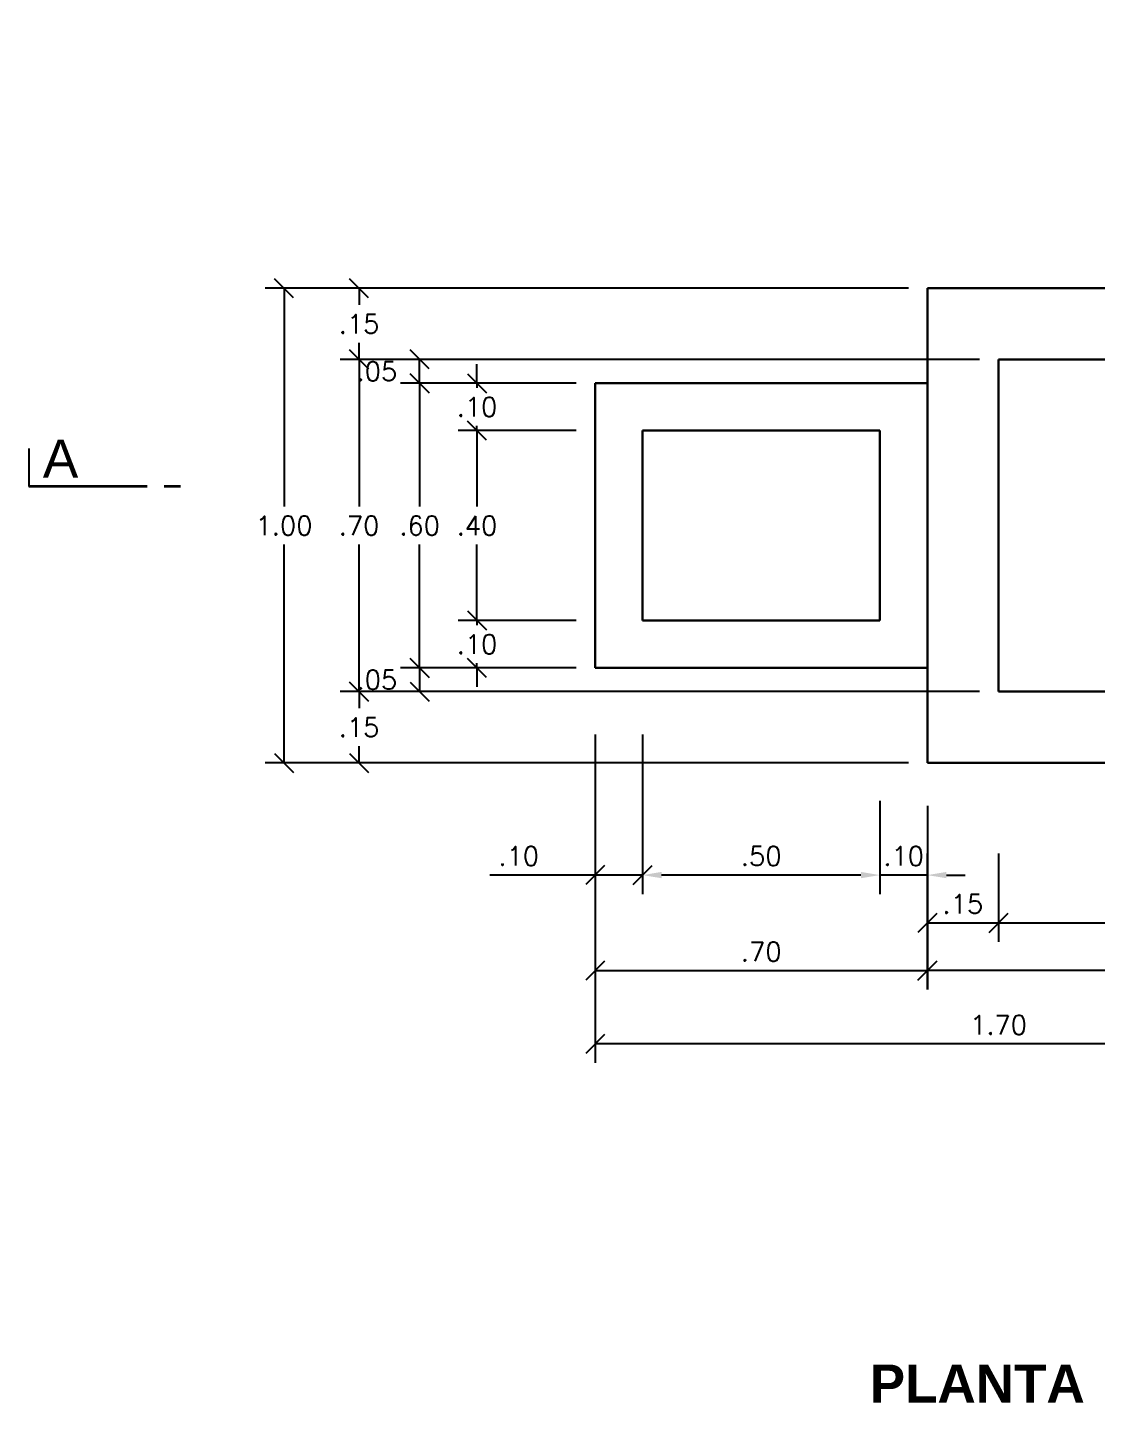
# Model space of a CAD drawing. Header units: millimetres. Extents: x 147.1 to 162.6, y 184.3 to 191.9.
# Drawn here: x 147.08 to 149.335, y 188.17 to 191.067 of the extents above; entities that cross this region are included whole.
import ezdxf
from ezdxf.enums import TextEntityAlignment as Align

# ---------------------------------------------------------------- set-up
doc = ezdxf.new("R2010")
doc.units = ezdxf.units.MM
doc.header["$PDMODE"] = 35
doc.linetypes.add('CENTER', pattern=[50.8, 31.75, -6.35, 6.35, -6.35])
doc.linetypes.add('HIDDEN', pattern=[9.525, 6.35, -3.175])
for name, color, linetype, lineweight in [('CASCO', 160, 'Continuous', 30), ('g-acotado', 9, 'Continuous', 15), ('g-ejes', 9, 'CENTER', 18)]:
    doc.layers.add(name, color=color, linetype=linetype, lineweight=lineweight)
doc.layers.add('g-textos-titulos', color=4, linetype='Continuous')
doc.styles.add('01COTAS', font='romans.shx')
doc.styles.add('20-TITULO', font='arialbd.ttf', dxfattribs={"height": 0.08})
doc.styles.add('ARIAL', font='arial.ttf', dxfattribs={"height": 0.06})
doc.dimstyles.new('DIM-20-CORTE', dxfattribs={"dimscale": 0.02, "dimtxt": 2, "dimasz": 2, "dimexe": 2, "dimexo": 2, "dimgap": 1, "dimtad": 1, "dimtih": 1, "dimtoh": 1, "dimzin": 4, "dimdsep": 46, "dimtxsty": '01COTAS', "dimblk": 'OBLIQUE', "dimcen": 25, "dimclrd": 7, "dimclre": 20, "dimclrt": 7, "dimazin": 0, "dimtfac": 1, "dimtmove": 2, "dimatfit": 3, "dimfxl": 1, "dimtolj": 1, "dimtzin": 0, "dimarcsym": 0})
doc.dimstyles.new('DIM-20-PLANTA', dxfattribs={"dimscale": 0.02, "dimtxt": 2, "dimasz": 2, "dimexe": 2, "dimexo": 2, "dimgap": 1, "dimtad": 1, "dimzin": 4, "dimdsep": 46, "dimtxsty": '01COTAS', "dimcen": 25, "dimclrd": 252, "dimclre": 252, "dimclrt": 7, "dimadec": 0, "dimazin": 0, "dimtfac": 1, "dimtmove": 2, "dimatfit": 3, "dimfxl": 1, "dimtolj": 1, "dimtzin": 0, "dimarcsym": 0})

# ---------------------------------------------------------------- blocks, each defined once
blk = doc.blocks.new('_Oblique')
at = {"color": 0, "linetype": 'ByBlock', "lineweight": -2}
blk.add_line((-0.5, -0.5), (0.5, 0.5), dxfattribs=at)
blk = doc.blocks.new('*D52')
at = {"layer": 'DEFPOINTS', "color": 0, "transparency": 16777216}
for p in [(148.2764, 189.6178), (148.3764, 189.6178), (148.3764, 189.2813)]:
    blk.add_point(p, dxfattribs=at)
at = {"layer": 'g-acotado', "color": 20, "lineweight": -2, "transparency": 16777216}
for p, q in [((148.2764, 189.5778), (148.2764, 189.2413)), ((148.3764, 189.5778), (148.3764, 189.2413))]:
    blk.add_line(p, q, dxfattribs=at)
at = {"layer": 'g-acotado', "color": 7, "lineweight": -2, "transparency": 16777216}
for p, q in [((148.2764, 189.2813), (148.0545, 189.2813)), ((148.3764, 189.2813), (148.2764, 189.2813))]:
    blk.add_line(p, q, dxfattribs=at)
at = {"layer": 'g-acotado', "color": 7, "lineweight": -2, "transparency": 16777216, "xscale": 0.04, "yscale": 0.04, "zscale": 0.04, "rotation": 180}
blk.add_blockref('_Oblique', (148.2764, 189.2813), dxfattribs=at)
at = {"layer": 'g-acotado', "color": 7, "lineweight": -2, "transparency": 16777216, "xscale": 0.04, "yscale": 0.04, "zscale": 0.04}
blk.add_blockref('_Oblique', (148.3764, 189.2813), dxfattribs=at)
at = {"layer": 'g-acotado', "color": 7, "transparency": 16777216, "insert": (148.1154, 189.3213), "char_height": 0.04, "attachment_point": 5, "style": '01COTAS'}
blk.add_mtext('\\A1;.10', dxfattribs=at)
blk = doc.blocks.new('*D53')
at = {"layer": 'DEFPOINTS', "color": 0, "transparency": 16777216}
for p in [(148.3764, 189.6178), (148.8764, 189.4778), (148.3764, 189.2813)]:
    blk.add_point(p, dxfattribs=at)
at = {"layer": 'g-acotado', "color": 252, "lineweight": -2, "transparency": 16777216}
for p, q in [((148.3764, 189.5778), (148.3764, 189.2413)), ((148.8764, 189.4378), (148.8764, 189.2413)), ((148.8364, 189.2813), (148.4164, 189.2813))]:
    blk.add_line(p, q, dxfattribs=at)
at = {"layer": 'g-acotado', "color": 252, "transparency": 16777216}
for points in [[(148.4164, 189.288), (148.4164, 189.2747), (148.3764, 189.2813)], [(148.8364, 189.288), (148.8364, 189.2747), (148.8764, 189.2813)]]:
    blk.add_solid(points, dxfattribs=at)
at = {"layer": 'g-acotado', "color": 7, "transparency": 16777216, "insert": (148.6264, 189.3213), "char_height": 0.04, "attachment_point": 5, "style": '01COTAS'}
blk.add_mtext('\\A1;.50', dxfattribs=at)
blk = doc.blocks.new('*D54')
at = {"layer": 'DEFPOINTS', "color": 0, "transparency": 16777216}
for p in [(148.9763, 189.3666), (149.1263, 189.3667), (149.1263, 189.1807)]:
    blk.add_point(p, dxfattribs=at)
at = {"layer": 'g-acotado', "color": 20, "lineweight": -2, "transparency": 16777216}
for p, q in [((148.9763, 189.3266), (148.9763, 189.1407)), ((149.1263, 189.3267), (149.1263, 189.1407))]:
    blk.add_line(p, q, dxfattribs=at)
at = {"layer": 'g-acotado', "color": 7, "lineweight": -2, "transparency": 16777216}
blk.add_line((148.9763, 189.1807), (149.1263, 189.1807), dxfattribs=at)
at = {"layer": 'g-acotado', "color": 7, "lineweight": -2, "transparency": 16777216, "xscale": 0.04, "yscale": 0.04, "zscale": 0.04, "rotation": 180}
blk.add_blockref('_Oblique', (148.9763, 189.1807), dxfattribs=at)
at = {"layer": 'g-acotado', "color": 7, "lineweight": -2, "transparency": 16777216, "xscale": 0.04, "yscale": 0.04, "zscale": 0.04}
blk.add_blockref('_Oblique', (149.1263, 189.1807), dxfattribs=at)
at = {"layer": 'g-acotado', "color": 7, "transparency": 16777216, "insert": (149.0513, 189.2207), "char_height": 0.04, "attachment_point": 5, "style": '01COTAS'}
blk.add_mtext('\\A1;.15', dxfattribs=at)
blk = doc.blocks.new('*D55')
at = {"layer": 'DEFPOINTS', "color": 0, "transparency": 16777216}
for p in [(149.1263, 189.3667), (149.8263, 189.3671), (149.8263, 189.1807)]:
    blk.add_point(p, dxfattribs=at)
at = {"layer": 'g-acotado', "color": 20, "lineweight": -2, "transparency": 16777216}
for p, q in [((149.1263, 189.3267), (149.1263, 189.1407)), ((149.8263, 189.3271), (149.8263, 189.1407))]:
    blk.add_line(p, q, dxfattribs=at)
at = {"layer": 'g-acotado', "color": 7, "lineweight": -2, "transparency": 16777216}
blk.add_line((149.1263, 189.1807), (149.8263, 189.1807), dxfattribs=at)
at = {"layer": 'g-acotado', "color": 7, "lineweight": -2, "transparency": 16777216, "xscale": 0.04, "yscale": 0.04, "zscale": 0.04, "rotation": 180}
blk.add_blockref('_Oblique', (149.1263, 189.1807), dxfattribs=at)
at = {"layer": 'g-acotado', "color": 7, "lineweight": -2, "transparency": 16777216, "xscale": 0.04, "yscale": 0.04, "zscale": 0.04}
blk.add_blockref('_Oblique', (149.8263, 189.1807), dxfattribs=at)
at = {"layer": 'g-acotado', "color": 7, "transparency": 16777216, "insert": (149.4763, 189.2207), "char_height": 0.04, "attachment_point": 5, "style": '01COTAS'}
blk.add_mtext('\\A1;.70', dxfattribs=at)
blk = doc.blocks.new('*D57')
at = {"layer": 'DEFPOINTS', "color": 0, "transparency": 16777216}
for p in [(150.4197, 191.0672), (150.0136, 190.5562), (148.9764, 190.5178), (149.8703, 190.5178), (149.8703, 190.5178)]:
    blk.add_point(p, dxfattribs=at)
at = {"layer": 'g-ejes', "color": 20, "lineweight": -2, "transparency": 16777216}
blk.add_line((149.9103, 190.5178), (150.0587, 190.5178), dxfattribs=at)
at = {"layer": 'g-ejes', "color": 7, "lineweight": -2, "transparency": 16777216}
for start, end in [(40.7149, 45), (0, 6.4924)]:
    blk.add_arc((149.8703, 190.5178), 0.1484, start, end, dxfattribs=at)
at = {"layer": 'g-ejes', "color": 7, "lineweight": -2, "transparency": 16777216, "xscale": 0.04, "yscale": 0.04, "zscale": 0.04}
for p, rotation in [((149.9752, 190.6227), 135.0000000000059), ((150.0187, 190.5178), 270.0000000000004)]:
    blk.add_blockref('_Oblique', p, dxfattribs=dict(at, rotation=rotation))
at = {"layer": 'g-ejes', "color": 7, "transparency": 16777216, "insert": (150.0074, 190.5746), "char_height": 0.04, "attachment_point": 5, "style": '01COTAS'}
blk.add_mtext('\\A1;45.00°', dxfattribs=at)
blk = doc.blocks.new('*D58')
at = {"layer": 'DEFPOINTS', "color": 0, "transparency": 16777216}
for p in [(148.8764, 189.4778), (148.9764, 189.4673), (148.8764, 189.2813)]:
    blk.add_point(p, dxfattribs=at)
at = {"layer": 'g-acotado', "color": 252, "lineweight": -2, "transparency": 16777216}
for p, q in [((148.8764, 189.4378), (148.8764, 189.2413)), ((148.9764, 189.4273), (148.9764, 189.2413)), ((148.8364, 189.2813), (148.7964, 189.2813)), ((148.9764, 189.2813), (148.8764, 189.2813)), ((149.0164, 189.2813), (149.0564, 189.2813))]:
    blk.add_line(p, q, dxfattribs=at)
at = {"layer": 'g-acotado', "color": 252, "transparency": 16777216}
for points in [[(148.8364, 189.288), (148.8364, 189.2747), (148.8764, 189.2813)], [(149.0164, 189.288), (149.0164, 189.2747), (148.9764, 189.2813)]]:
    blk.add_solid(points, dxfattribs=at)
at = {"layer": 'g-acotado', "color": 7, "transparency": 16777216, "insert": (148.9264, 189.3213), "char_height": 0.04, "attachment_point": 5, "style": '01COTAS'}
blk.add_mtext('\\A1;.10', dxfattribs=at)
blk = doc.blocks.new('*D59')
at = {"layer": 'DEFPOINTS', "color": 0, "transparency": 16777216}
for p in [(148.0274, 190.2178), (148.2764, 190.2178), (148.2764, 189.8178)]:
    blk.add_point(p, dxfattribs=at)
at = {"layer": 'g-acotado', "color": 20, "lineweight": -2, "transparency": 16777216}
for p, q in [((148.2364, 190.2178), (147.9874, 190.2178)), ((148.2364, 189.8178), (147.9874, 189.8178))]:
    blk.add_line(p, q, dxfattribs=at)
at = {"layer": 'g-acotado', "color": 7, "lineweight": -2, "transparency": 16777216}
for p, q in [((148.0274, 190.2178), (148.0274, 190.0578)), ((148.0274, 189.8178), (148.0274, 189.9778))]:
    blk.add_line(p, q, dxfattribs=at)
at = {"layer": 'g-acotado', "color": 7, "lineweight": -2, "transparency": 16777216, "xscale": 0.04, "yscale": 0.04, "zscale": 0.04}
for p, rotation in [((148.0274, 190.2178), 90), ((148.0274, 189.8178), 270)]:
    blk.add_blockref('_Oblique', p, dxfattribs=dict(at, rotation=rotation))
at = {"layer": 'g-acotado', "color": 7, "transparency": 16777216, "insert": (148.0274, 190.0178), "char_height": 0.04, "attachment_point": 5, "style": '01COTAS'}
blk.add_mtext('\\A1;.40', dxfattribs=at)
blk = doc.blocks.new('*D60')
at = {"layer": 'DEFPOINTS', "color": 0, "transparency": 16777216}
for p in [(148.9763, 189.3666), (149.9763, 189.3697), (148.9763, 189.08)]:
    blk.add_point(p, dxfattribs=at)
at = {"layer": 'g-acotado', "color": 20, "lineweight": -2, "transparency": 16777216}
for p, q in [((148.9763, 189.3266), (148.9763, 189.04)), ((149.9763, 189.3297), (149.9763, 189.04))]:
    blk.add_line(p, q, dxfattribs=at)
at = {"layer": 'g-acotado', "color": 7, "lineweight": -2, "transparency": 16777216}
blk.add_line((149.9763, 189.08), (148.9763, 189.08), dxfattribs=at)
at = {"layer": 'g-acotado', "color": 7, "lineweight": -2, "transparency": 16777216, "xscale": 0.04, "yscale": 0.04, "zscale": 0.04, "rotation": 180}
blk.add_blockref('_Oblique', (148.9763, 189.08), dxfattribs=at)
at = {"layer": 'g-acotado', "color": 7, "lineweight": -2, "transparency": 16777216, "xscale": 0.04, "yscale": 0.04, "zscale": 0.04}
blk.add_blockref('_Oblique', (149.9763, 189.08), dxfattribs=at)
at = {"layer": 'g-acotado', "color": 7, "transparency": 16777216, "insert": (149.4763, 189.12), "char_height": 0.04, "attachment_point": 5, "style": '01COTAS'}
blk.add_mtext('\\A1;1.00', dxfattribs=at)
blk = doc.blocks.new('*D61')
at = {"layer": 'DEFPOINTS', "color": 0, "transparency": 16777216}
for p in [(148.2764, 189.6178), (148.9765, 189.4673), (148.9765, 189.08)]:
    blk.add_point(p, dxfattribs=at)
at = {"layer": 'g-acotado', "color": 20, "lineweight": -2, "transparency": 16777216}
for p, q in [((148.2764, 189.5778), (148.2764, 189.04)), ((148.9765, 189.4273), (148.9765, 189.04))]:
    blk.add_line(p, q, dxfattribs=at)
at = {"layer": 'g-acotado', "color": 7, "lineweight": -2, "transparency": 16777216}
blk.add_line((148.2764, 189.08), (148.9765, 189.08), dxfattribs=at)
at = {"layer": 'g-acotado', "color": 7, "lineweight": -2, "transparency": 16777216, "xscale": 0.04, "yscale": 0.04, "zscale": 0.04, "rotation": 180}
blk.add_blockref('_Oblique', (148.2764, 189.08), dxfattribs=at)
at = {"layer": 'g-acotado', "color": 7, "lineweight": -2, "transparency": 16777216, "xscale": 0.04, "yscale": 0.04, "zscale": 0.04}
blk.add_blockref('_Oblique', (148.9765, 189.08), dxfattribs=at)
at = {"layer": 'g-acotado', "color": 7, "transparency": 16777216, "insert": (148.6264, 189.12), "char_height": 0.04, "attachment_point": 5, "style": '01COTAS'}
blk.add_mtext('\\A1;.70', dxfattribs=at)
blk = doc.blocks.new('*D64')
at = {"layer": 'DEFPOINTS', "color": 0, "transparency": 16777216}
for p in [(148.2764, 189.2813), (149.9764, 189.1807), (148.2764, 188.9257)]:
    blk.add_point(p, dxfattribs=at)
at = {"layer": 'g-acotado', "color": 20, "lineweight": -2, "transparency": 16777216}
for p, q in [((148.2764, 189.2413), (148.2764, 188.8857)), ((149.9764, 189.1407), (149.9764, 188.8857))]:
    blk.add_line(p, q, dxfattribs=at)
at = {"layer": 'g-acotado', "color": 7, "lineweight": -2, "transparency": 16777216}
blk.add_line((149.9764, 188.9257), (148.2764, 188.9257), dxfattribs=at)
at = {"layer": 'g-acotado', "color": 7, "lineweight": -2, "transparency": 16777216, "xscale": 0.04, "yscale": 0.04, "zscale": 0.04, "rotation": 180}
blk.add_blockref('_Oblique', (148.2764, 188.9257), dxfattribs=at)
at = {"layer": 'g-acotado', "color": 7, "lineweight": -2, "transparency": 16777216, "xscale": 0.04, "yscale": 0.04, "zscale": 0.04}
blk.add_blockref('_Oblique', (149.9764, 188.9257), dxfattribs=at)
at = {"layer": 'g-acotado', "color": 7, "transparency": 16777216, "insert": (149.1264, 188.9657), "char_height": 0.04, "attachment_point": 5, "style": '01COTAS'}
blk.add_mtext('\\A1;1.70', dxfattribs=at)
blk = doc.blocks.new('CORTE-HORIZONTAL')
at = {"color": 5, "const_width": 0.28}
for points in [[(0, 0), (12.49, 0)], [(14.25, 0), (16, 0)]]:
    blk.add_lwpolyline(points, dxfattribs=at)
blk.add_lwpolyline([(0, -4), (0, 0)])
at = {"color": 3, "style": 'ARIAL'}
blk.add_attdef('A', text='', height=4, dxfattribs=at).set_placement((3.34, -2.94), align=Align.MIDDLE)
blk = doc.blocks.new('*D67')
at = {"layer": 'DEFPOINTS', "color": 0, "transparency": 16777216}
for p in [(148.2764, 189.8178), (148.0274, 189.7178), (148.2764, 189.7178)]:
    blk.add_point(p, dxfattribs=at)
at = {"layer": 'g-acotado', "color": 7, "lineweight": -2, "transparency": 16777216}
for p, q in [((148.0274, 189.8178), (148.0274, 189.8578)), ((148.0274, 189.8178), (148.0274, 189.8078)), ((148.0274, 189.7178), (148.0274, 189.7278)), ((148.0274, 189.7178), (148.0274, 189.6778))]:
    blk.add_line(p, q, dxfattribs=at)
at = {"layer": 'g-acotado', "color": 20, "lineweight": -2, "transparency": 16777216}
for p, q in [((148.2364, 189.8178), (147.9874, 189.8178)), ((148.2364, 189.7178), (147.9874, 189.7178))]:
    blk.add_line(p, q, dxfattribs=at)
at = {"layer": 'g-acotado', "color": 7, "lineweight": -2, "transparency": 16777216, "xscale": 0.04, "yscale": 0.04, "zscale": 0.04}
for p, rotation in [((148.0274, 189.8178), 270), ((148.0274, 189.7178), 90)]:
    blk.add_blockref('_Oblique', p, dxfattribs=dict(at, rotation=rotation))
at = {"layer": 'g-acotado', "color": 7, "transparency": 16777216, "insert": (148.0274, 189.7678), "char_height": 0.04, "attachment_point": 5, "style": '01COTAS'}
blk.add_mtext('\\A1;.10', dxfattribs=at)
blk = doc.blocks.new('*D68')
at = {"layer": 'DEFPOINTS', "color": 0, "transparency": 16777216}
for p in [(148.0274, 190.3178), (148.2764, 190.3178), (148.2764, 190.2178)]:
    blk.add_point(p, dxfattribs=at)
at = {"layer": 'g-acotado', "color": 7, "lineweight": -2, "transparency": 16777216}
for p, q in [((148.0274, 190.3178), (148.0274, 190.3578)), ((148.0274, 190.3178), (148.0274, 190.3078)), ((148.0274, 190.2178), (148.0274, 190.2278)), ((148.0274, 190.2178), (148.0274, 190.1778))]:
    blk.add_line(p, q, dxfattribs=at)
at = {"layer": 'g-acotado', "color": 20, "lineweight": -2, "transparency": 16777216}
for p, q in [((148.2364, 190.3178), (147.9874, 190.3178)), ((148.2364, 190.2178), (147.9874, 190.2178))]:
    blk.add_line(p, q, dxfattribs=at)
at = {"layer": 'g-acotado', "color": 7, "lineweight": -2, "transparency": 16777216, "xscale": 0.04, "yscale": 0.04, "zscale": 0.04}
for p, rotation in [((148.0274, 190.3178), 270), ((148.0274, 190.2178), 90)]:
    blk.add_blockref('_Oblique', p, dxfattribs=dict(at, rotation=rotation))
at = {"layer": 'g-acotado', "color": 7, "transparency": 16777216, "insert": (148.0274, 190.2678), "char_height": 0.04, "attachment_point": 5, "style": '01COTAS'}
blk.add_mtext('\\A1;.10', dxfattribs=at)
blk = doc.blocks.new('*D69')
at = {"layer": 'DEFPOINTS', "color": 0, "transparency": 16777216}
for p in [(148.0274, 190.3178), (147.9065, 189.7178), (148.0274, 189.7178)]:
    blk.add_point(p, dxfattribs=at)
at = {"layer": 'g-acotado', "color": 20, "lineweight": -2, "transparency": 16777216}
for p, q in [((147.9874, 190.3178), (147.8665, 190.3178)), ((147.9874, 189.7178), (147.8665, 189.7178))]:
    blk.add_line(p, q, dxfattribs=at)
at = {"layer": 'g-acotado', "color": 7, "lineweight": -2, "transparency": 16777216}
for p, q in [((147.9065, 190.3178), (147.9065, 190.0578)), ((147.9065, 189.7178), (147.9065, 189.9778))]:
    blk.add_line(p, q, dxfattribs=at)
at = {"layer": 'g-acotado', "color": 7, "lineweight": -2, "transparency": 16777216, "xscale": 0.04, "yscale": 0.04, "zscale": 0.04}
for p, rotation in [((147.9065, 190.3178), 90), ((147.9065, 189.7178), 270)]:
    blk.add_blockref('_Oblique', p, dxfattribs=dict(at, rotation=rotation))
at = {"layer": 'g-acotado', "color": 7, "transparency": 16777216, "insert": (147.9065, 190.0178), "char_height": 0.04, "attachment_point": 5, "style": '01COTAS'}
blk.add_mtext('\\A1;.60', dxfattribs=at)
blk = doc.blocks.new('*D70')
at = {"layer": 'DEFPOINTS', "color": 0, "transparency": 16777216}
for p in [(149.1264, 190.3678), (147.7789, 189.6678), (149.1264, 189.6678)]:
    blk.add_point(p, dxfattribs=at)
at = {"layer": 'g-acotado', "color": 20, "lineweight": -2, "transparency": 16777216}
for p, q in [((149.0864, 190.3678), (147.7389, 190.3678)), ((149.0864, 189.6678), (147.7389, 189.6678))]:
    blk.add_line(p, q, dxfattribs=at)
at = {"layer": 'g-acotado', "color": 7, "lineweight": -2, "transparency": 16777216}
for p, q in [((147.7789, 190.3678), (147.7789, 190.0578)), ((147.7789, 189.6678), (147.7789, 189.9778))]:
    blk.add_line(p, q, dxfattribs=at)
at = {"layer": 'g-acotado', "color": 7, "lineweight": -2, "transparency": 16777216, "xscale": 0.04, "yscale": 0.04, "zscale": 0.04}
for p, rotation in [((147.7789, 190.3678), 90), ((147.7789, 189.6678), 270)]:
    blk.add_blockref('_Oblique', p, dxfattribs=dict(at, rotation=rotation))
at = {"layer": 'g-acotado', "color": 7, "transparency": 16777216, "insert": (147.7789, 190.0178), "char_height": 0.04, "attachment_point": 5, "style": '01COTAS'}
blk.add_mtext('\\A1;.70', dxfattribs=at)
blk = doc.blocks.new('*D71')
at = {"layer": 'DEFPOINTS', "color": 0, "transparency": 16777216}
for p in [(148.0274, 189.7178), (147.9065, 189.6678), (148.9764, 189.6678)]:
    blk.add_point(p, dxfattribs=at)
at = {"layer": 'g-acotado', "color": 20, "lineweight": -2, "transparency": 16777216}
for p, q in [((147.9874, 189.7178), (147.8665, 189.7178)), ((148.9364, 189.6678), (147.8665, 189.6678))]:
    blk.add_line(p, q, dxfattribs=at)
at = {"layer": 'g-acotado', "color": 7, "lineweight": -2, "transparency": 16777216}
blk.add_line((147.9065, 189.7178), (147.9065, 189.6678), dxfattribs=at)
at = {"layer": 'g-acotado', "color": 7, "lineweight": -2, "transparency": 16777216, "xscale": 0.04, "yscale": 0.04, "zscale": 0.04}
for p, rotation in [((147.9065, 189.7178), 90), ((147.9065, 189.6678), 270)]:
    blk.add_blockref('_Oblique', p, dxfattribs=dict(at, rotation=rotation))
at = {"layer": 'g-acotado', "color": 7, "transparency": 16777216, "insert": (147.8165, 189.6928), "char_height": 0.04, "attachment_point": 5, "style": '01COTAS'}
blk.add_mtext('\\A1;.05', dxfattribs=at)
blk = doc.blocks.new('*D72')
at = {"layer": 'DEFPOINTS', "color": 0, "transparency": 16777216}
for p in [(147.9065, 190.3678), (148.9884, 190.3678), (148.0274, 190.3178)]:
    blk.add_point(p, dxfattribs=at)
at = {"layer": 'g-acotado', "color": 20, "lineweight": -2, "transparency": 16777216}
for p, q in [((148.9484, 190.3678), (147.8665, 190.3678)), ((147.9874, 190.3178), (147.8665, 190.3178))]:
    blk.add_line(p, q, dxfattribs=at)
at = {"layer": 'g-acotado', "color": 7, "lineweight": -2, "transparency": 16777216}
blk.add_line((147.9065, 190.3178), (147.9065, 190.3678), dxfattribs=at)
at = {"layer": 'g-acotado', "color": 7, "lineweight": -2, "transparency": 16777216, "xscale": 0.04, "yscale": 0.04, "zscale": 0.04}
for p, rotation in [((147.9065, 190.3678), 90), ((147.9065, 190.3178), 270)]:
    blk.add_blockref('_Oblique', p, dxfattribs=dict(at, rotation=rotation))
at = {"layer": 'g-acotado', "color": 7, "transparency": 16777216, "insert": (147.8165, 190.3428), "char_height": 0.04, "attachment_point": 5, "style": '01COTAS'}
blk.add_mtext('\\A1;.05', dxfattribs=at)
blk = doc.blocks.new('*D73')
at = {"layer": 'DEFPOINTS', "color": 0, "transparency": 16777216}
for p in [(147.7789, 190.5178), (148.9764, 190.5178), (149.1264, 190.3678)]:
    blk.add_point(p, dxfattribs=at)
at = {"layer": 'g-acotado', "color": 20, "lineweight": -2, "transparency": 16777216}
for p, q in [((148.9364, 190.5178), (147.7389, 190.5178)), ((149.0864, 190.3678), (147.7389, 190.3678))]:
    blk.add_line(p, q, dxfattribs=at)
at = {"layer": 'g-acotado', "color": 7, "lineweight": -2, "transparency": 16777216}
for p, q in [((147.7789, 190.5178), (147.7789, 190.4828)), ((147.7789, 190.3678), (147.7789, 190.4028))]:
    blk.add_line(p, q, dxfattribs=at)
at = {"layer": 'g-acotado', "color": 7, "lineweight": -2, "transparency": 16777216, "xscale": 0.04, "yscale": 0.04, "zscale": 0.04}
for p, rotation in [((147.7789, 190.5178), 90), ((147.7789, 190.3678), 270)]:
    blk.add_blockref('_Oblique', p, dxfattribs=dict(at, rotation=rotation))
at = {"layer": 'g-acotado', "color": 7, "transparency": 16777216, "insert": (147.7789, 190.4428), "char_height": 0.04, "attachment_point": 5, "style": '01COTAS'}
blk.add_mtext('\\A1;.15', dxfattribs=at)
blk = doc.blocks.new('*D74')
at = {"layer": 'DEFPOINTS', "color": 0, "transparency": 16777216}
for p in [(149.1264, 189.6678), (147.7789, 189.5178), (148.9764, 189.5178)]:
    blk.add_point(p, dxfattribs=at)
at = {"layer": 'g-acotado', "color": 20, "lineweight": -2, "transparency": 16777216}
for p, q in [((149.0864, 189.6678), (147.7389, 189.6678)), ((148.9364, 189.5178), (147.7389, 189.5178))]:
    blk.add_line(p, q, dxfattribs=at)
at = {"layer": 'g-acotado', "color": 7, "lineweight": -2, "transparency": 16777216}
for p, q in [((147.7789, 189.6678), (147.7789, 189.6328)), ((147.7789, 189.5178), (147.7789, 189.5528))]:
    blk.add_line(p, q, dxfattribs=at)
at = {"layer": 'g-acotado', "color": 7, "lineweight": -2, "transparency": 16777216, "xscale": 0.04, "yscale": 0.04, "zscale": 0.04}
for p, rotation in [((147.7789, 189.6678), 90), ((147.7789, 189.5178), 270)]:
    blk.add_blockref('_Oblique', p, dxfattribs=dict(at, rotation=rotation))
at = {"layer": 'g-acotado', "color": 7, "transparency": 16777216, "insert": (147.7789, 189.5928), "char_height": 0.04, "attachment_point": 5, "style": '01COTAS'}
blk.add_mtext('\\A1;.15', dxfattribs=at)
blk = doc.blocks.new('*D75')
at = {"layer": 'DEFPOINTS', "color": 0, "transparency": 16777216}
for p in [(147.7798, 190.5178), (147.6208, 189.5178), (147.7789, 189.5178)]:
    blk.add_point(p, dxfattribs=at)
at = {"layer": 'g-acotado', "color": 20, "lineweight": -2, "transparency": 16777216}
for p, q in [((147.7398, 190.5178), (147.5808, 190.5178)), ((147.7389, 189.5178), (147.5808, 189.5178))]:
    blk.add_line(p, q, dxfattribs=at)
at = {"layer": 'g-acotado', "color": 7, "lineweight": -2, "transparency": 16777216}
for p, q in [((147.6208, 190.5178), (147.6208, 190.0578)), ((147.6208, 189.5178), (147.6208, 189.9778))]:
    blk.add_line(p, q, dxfattribs=at)
at = {"layer": 'g-acotado', "color": 7, "lineweight": -2, "transparency": 16777216, "xscale": 0.04, "yscale": 0.04, "zscale": 0.04}
for p, rotation in [((147.6208, 190.5178), 90), ((147.6208, 189.5178), 270)]:
    blk.add_blockref('_Oblique', p, dxfattribs=dict(at, rotation=rotation))
at = {"layer": 'g-acotado', "color": 7, "transparency": 16777216, "insert": (147.6208, 190.0178), "char_height": 0.04, "attachment_point": 5, "style": '01COTAS'}
blk.add_mtext('\\A1;1.00', dxfattribs=at)

msp = doc.modelspace()

# ---------------------------------------------------------------- linework, layer by layer
at = {"layer": 'CASCO'}
for p, q in [((149.8703, 190.5178), (148.9764, 190.5178)), ((148.9764, 190.5178), (148.9764, 189.5178)), ((149.8264, 190.3678), (149.1264, 190.3678)), ((149.1264, 190.3678), (149.1264, 189.6678)), ((148.2764, 190.3178), (148.2764, 189.7178)), ((148.9764, 190.3178), (148.2764, 190.3178)), ((148.3764, 190.2178), (148.3764, 189.8178)), ((148.3764, 190.2178), (148.8764, 190.2178)), ((148.8764, 189.8178), (148.3764, 189.8178)), ((148.9764, 189.7178), (148.2764, 189.7178)), ((149.1264, 189.6678), (149.8264, 189.6678)), ((148.9764, 189.5178), (149.8703, 189.5178))]:
    msp.add_line(p, q, dxfattribs=at)
at = {"layer": 'CASCO', "linetype": 'HIDDEN'}
msp.add_line((148.8764, 190.2178), (148.8764, 189.8178), dxfattribs=at)

# ---------------------------------------------------------------- block references
ref = msp.add_blockref('CORTE-HORIZONTAL', (147.083, 190.1002), dxfattribs=dict(xscale=-0.01999999999998181, yscale=0.02000000000001023, zscale=0.02, rotation=180))
ref.add_attrib('A', 'A', dxfattribs={"color": 3, "height": 0.08, "style": 'ARIAL'}).set_placement((147.1499, 190.159), align=Align.MIDDLE)

# ---------------------------------------------------------------- texts
at = {"layer": 'g-textos-titulos', "color": 7, "style": '20-TITULO'}
msp.add_text('PLANTA', height=0.08, dxfattribs=at).set_placement((149.0815, 188.21), align=Align.MIDDLE)

# ---------------------------------------------------------------- dimensions: what is measured, and where the dimension line sits
at = {"layer": 'g-acotado'}
for base, p1, p2, picture, middle in [((147.6208, 189.5178), (147.7798, 190.5178), (147.7789, 189.5178), '*D75', (147.6208, 190.0178)), ((147.7789, 190.5178), (149.1264, 190.3678), (148.9764, 190.5178), '*D73', (147.7789, 190.4428)), ((147.7789, 189.6678), (149.1264, 190.3678), (149.1264, 189.6678), '*D70', (147.7789, 190.0178)), ((147.9065, 190.3678), (148.0274, 190.3178), (148.9884, 190.3678), '*D72', (147.8165, 190.3428)), ((148.0274, 190.3178), (148.2764, 190.2178), (148.2764, 190.3178), '*D68', (148.0274, 190.2678)), ((147.9065, 189.7178), (148.0274, 190.3178), (148.0274, 189.7178), '*D69', (147.9065, 190.0178)), ((148.0274, 189.7178), (148.2764, 189.8178), (148.2764, 189.7178), '*D67', (148.0274, 189.7678)), ((147.9065, 189.6678), (148.0274, 189.7178), (148.9764, 189.6678), '*D71', (147.8165, 189.6928)), ((147.7789, 189.5178), (149.1264, 189.6678), (148.9764, 189.5178), '*D74', (147.7789, 189.5928))]:
    dim = msp.add_linear_dim(base=base, p1=p1, p2=p2, angle=90, dimstyle='DIM-20-CORTE', dxfattribs=at)
    dim.commit()
    dim.dimension.update_dxf_attribs({"geometry": picture, "text_midpoint": middle})
at = {"layer": 'g-acotado', "color": 252}
dim = msp.add_linear_dim(base=(148.0274, 190.2178), p1=(148.2764, 189.8178), p2=(148.2764, 190.2178), angle=90, dimstyle='DIM-20-CORTE', dxfattribs=at)
dim.commit()
dim.dimension.update_dxf_attribs({"geometry": '*D59', "text_midpoint": (148.0274, 190.0178)})
at = {"layer": 'g-acotado'}
dim = msp.add_linear_dim(base=(148.3764, 189.2813), p1=(148.2764, 189.6178), p2=(148.3764, 189.6178), dimstyle='DIM-20-CORTE', override={"dimtad": 1, "dimtix": 0, "dimtmove": 0}, dxfattribs=at)
dim.commit()
dim.dimension.update_dxf_attribs({"geometry": '*D52', "text_midpoint": (148.1154, 189.2813), "dimtype": 160})
at = {"layer": 'g-acotado', "color": 252}
for base, p1, p2, picture, middle in [((148.9765, 189.08), (148.2764, 189.6178), (148.9765, 189.4673), '*D61', (148.6264, 189.12)), ((148.9763, 189.08), (149.9763, 189.3697), (148.9763, 189.3666), '*D60', (149.4763, 189.12))]:
    dim = msp.add_linear_dim(base=base, p1=p1, p2=p2, dimstyle='DIM-20-CORTE', dxfattribs=at)
    dim.commit()
    dim.dimension.update_dxf_attribs({"geometry": picture, "text_midpoint": middle})
at = {"layer": 'g-acotado'}
for base, p1, p2, dimstyle, picture, middle in [((148.3764, 189.2813), (148.8764, 189.4778), (148.3764, 189.6178), 'DIM-20-PLANTA', '*D53', (148.6264, 189.3213)), ((148.2764, 188.9257), (149.9764, 189.1807), (148.2764, 189.2813), 'DIM-20-CORTE', '*D64', (149.1264, 188.9657))]:
    dim = msp.add_linear_dim(base=base, p1=p1, p2=p2, dimstyle=dimstyle, dxfattribs=at)
    dim.commit()
    dim.dimension.update_dxf_attribs({"geometry": picture, "text_midpoint": middle})
for base, p1, p2, dimstyle, override, picture, middle in [((148.8764, 189.2813), (148.9764, 189.4673), (148.8764, 189.4778), 'DIM-20-PLANTA', {"dimzin": 5, "dimtix": 1}, '*D58', (148.9264, 189.3213)), ((149.1263, 189.1807), (148.9763, 189.3666), (149.1263, 189.3667), 'DIM-20-CORTE', {"dimtad": 1, "dimtix": 1, "dimtmove": 2}, '*D54', (149.0513, 189.2207)), ((149.8263, 189.1807), (149.1263, 189.3667), (149.8263, 189.3671), 'DIM-20-CORTE', {"dimtad": 1, "dimtix": 1}, '*D55', (149.4763, 189.2207))]:
    dim = msp.add_linear_dim(base=base, p1=p1, p2=p2, dimstyle=dimstyle, override=override, dxfattribs=at)
    dim.commit()
    dim.dimension.update_dxf_attribs({"geometry": picture, "text_midpoint": middle})
at = {"layer": 'g-ejes'}
dim = msp.add_angular_dim_2l(base=(150.0136, 190.5562), line1=((149.8703, 190.5178), (150.4197, 191.0672)), line2=((149.8703, 190.5178), (148.9764, 190.5178)), dimstyle='DIM-20-CORTE', override={"dimtix": 1}, dxfattribs=at)
dim.commit()
dim.dimension.update_dxf_attribs({"geometry": '*D57', "text_midpoint": (150.0074, 190.5746)})

doc.saveas('drawing.dxf')
